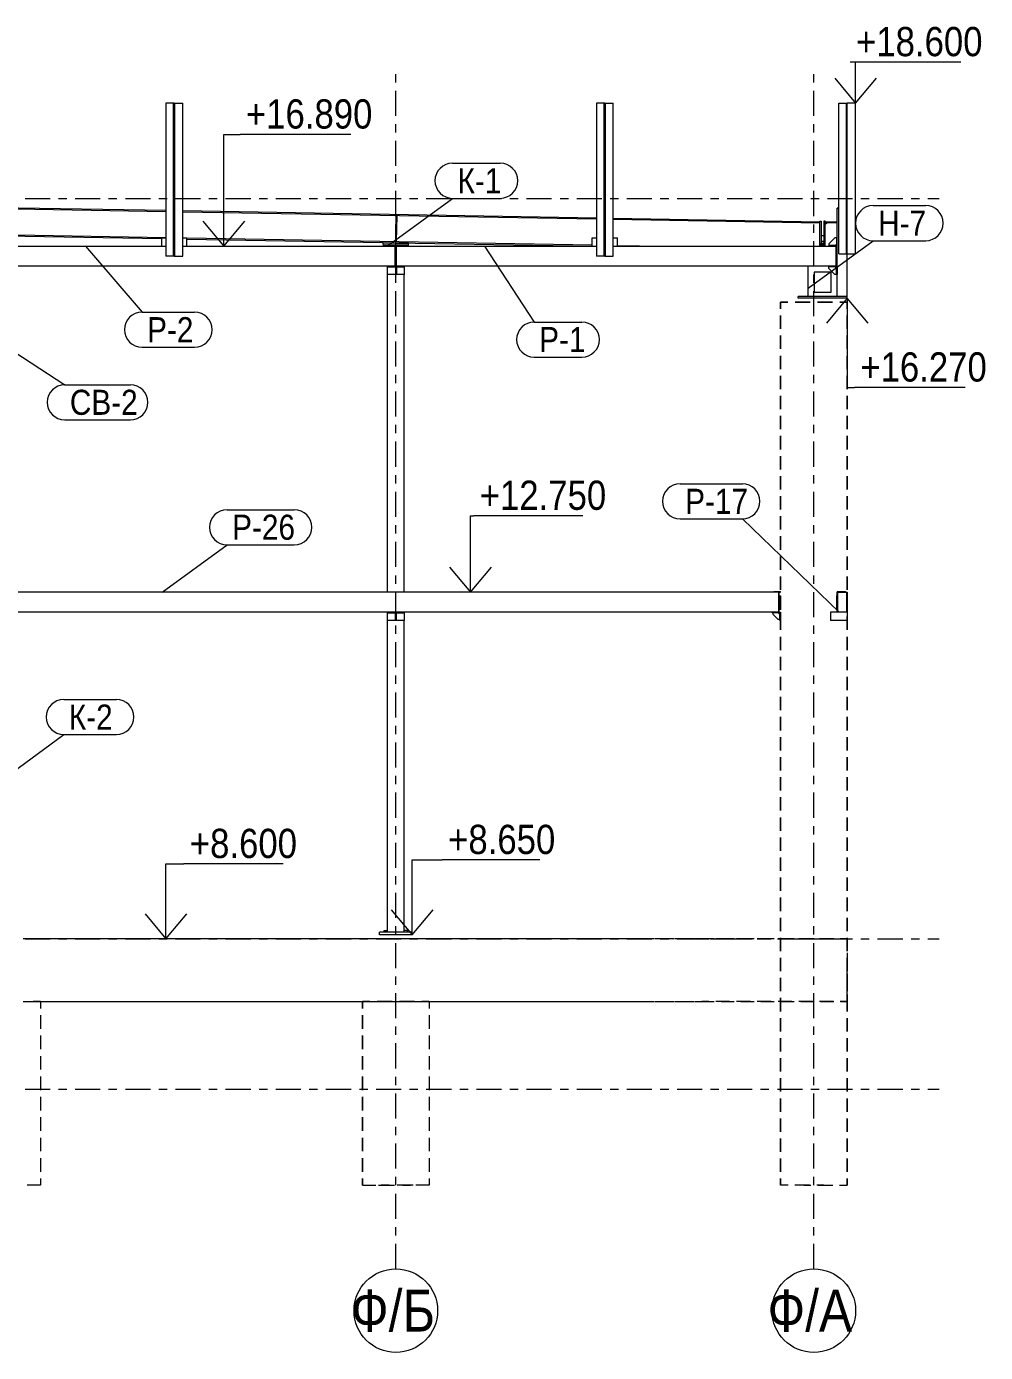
# Model space of a CAD drawing. Header units: millimetres. Extents: x -423 to 766, y -621 to 220.
# Drawn here: x 155.7 to 270.4, y -470.2 to -311.5 of the extents above; entities that cross this region are included whole.
import ezdxf

# ---------------------------------------------------------------- set-up
doc = ezdxf.new("R2010")
doc.units = ezdxf.units.MM
doc.linetypes.add('XKITLINE00', pattern=[0])
doc.linetypes.add('XKITLINE03', pattern=[6, 3, -1, 1, -1])
for name, color, linetype, lineweight in [('LevelText', 7, 'Continuous', 0), ('Part', 2, 'Continuous', 0), ('PartMark', 3, 'Continuous', 0), ('ReferenceModel', 1, 'Continuous', 0), ('S-GRID', 1, 'Continuous', 0)]:
    doc.layers.add(name, color=color, linetype=linetype, lineweight=lineweight)
doc.styles.add('GOST type A', font='ARIAL.TTF')

msp = doc.modelspace()

# ---------------------------------------------------------------- linework, layer by layer
at = {"layer": 'LevelText', "linetype": 'XKITLINE00', "lineweight": 0}
for p, q in [((254.86, -315.8), (254.21, -315.8)), ((267.46, -315.8), (254.21, -315.8)), ((254.86, -320.74), (254.86, -315.8)), ((252.36, -317.74), (254.86, -320.74)), ((254.86, -320.74), (257.36, -317.74)), ((179.28, -337.84), (179.28, -324.46)), ((179.28, -324.46), (181.22, -324.46)), ((194.48, -324.46), (181.22, -324.46)), ((176.78, -334.84), (179.28, -337.84)), ((179.28, -337.84), (181.78, -334.84)), ((253.86, -344.04), (251.36, -347.04)), ((253.86, -344.04), (253.86, -354.74)), ((256.36, -347.04), (253.86, -344.04)), ((253.86, -354.74), (254.72, -354.74)), ((267.97, -354.74), (254.72, -354.74)), ((208.79, -379.24), (208.79, -370.09)), ((208.79, -370.09), (209.19, -370.09)), ((222.21, -370.09), (209.19, -370.09)), ((206.29, -376.24), (208.79, -379.24)), ((208.79, -379.24), (211.29, -376.24)), ((172.36, -420.74), (172.36, -411.76)), ((172.36, -411.76), (174.51, -411.76)), ((186.4, -411.76), (174.51, -411.76)), ((201.81, -420.24), (201.81, -411.28)), ((201.81, -411.28), (205.41, -411.28)), ((217.07, -411.28), (205.41, -411.28)), ((199.31, -417.24), (201.81, -420.24)), ((201.81, -420.24), (204.31, -417.24)), ((169.86, -417.74), (172.36, -420.74)), ((172.36, -420.74), (174.86, -417.74))]:
    msp.add_line(p, q, dxfattribs=at)
at = {"layer": 'Part', "linetype": 'XKITLINE00', "lineweight": 0}
for p, q in [((173.36, -320.74), (172.36, -320.74)), ((172.36, -320.74), (172.36, -339.04)), ((173.28, -339.04), (173.28, -320.74)), ((173.36, -339.04), (173.36, -320.74)), ((173.36, -320.74), (174.36, -320.74)), ((173.36, -320.74), (173.36, -339.04)), ((173.44, -339.04), (173.44, -320.74)), ((174.36, -339.04), (174.36, -320.74)), ((224.86, -320.74), (223.86, -320.74)), ((223.86, -320.74), (223.86, -339.04)), ((224.78, -339.04), (224.78, -320.74)), ((224.86, -320.74), (224.86, -339.04)), ((224.86, -339.04), (224.86, -320.74)), ((224.86, -320.74), (225.86, -320.74)), ((224.94, -339.04), (224.94, -320.74)), ((225.86, -339.04), (225.86, -320.74)), ((252.86, -338.74), (252.86, -320.74)), ((252.86, -320.74), (253.86, -320.74)), ((253.78, -338.74), (253.78, -320.74)), ((254.86, -320.74), (253.86, -320.74)), ((253.86, -338.74), (253.86, -320.74)), ((254.86, -338.74), (254.86, -320.74)), ((138.56, -332.95), (172.36, -333.54)), ((138.56, -333.09), (172.36, -333.68)), ((252.86, -333.24), (252.71, -333.24)), ((252.71, -333.24), (252.71, -333.28)), ((174.36, -333.58), (223.86, -334.44)), ((174.36, -333.72), (223.86, -334.58)), ((199.86, -334.17), (199.81, -337.27)), ((199.86, -334.17), (199.96, -334.17)), ((199.96, -334.17), (199.91, -337.27)), ((225.86, -334.48), (250.6, -334.91)), ((225.86, -334.62), (250.6, -335.05)), ((252.66, -343.84), (252.66, -333.28)), ((252.66, -333.28), (252.86, -333.28)), ((138.56, -336.21), (172.36, -336.8)), ((250.6, -337.84), (250.6, -334.84)), ((250.6, -334.84), (250.76, -334.84)), ((250.76, -334.84), (250.76, -337.84)), ((251.24, -334.84), (251.08, -334.84)), ((251.08, -334.84), (251.08, -337.84)), ((251.24, -337.84), (251.24, -334.84)), ((251.24, -334.94), (252.66, -334.94)), ((251.24, -335.02), (252.66, -335.02)), ((251.24, -335.22), (251.44, -335.02)), ((153.18, -336.61), (171.86, -336.93)), ((153.45, -337.84), (172.36, -337.84)), ((171.86, -336.84), (172.36, -336.84)), ((171.86, -337.84), (171.86, -336.84)), ((171.86, -337.84), (172.36, -337.84)), ((174.36, -336.84), (174.86, -336.84)), ((174.36, -336.84), (174.49, -336.84)), ((174.36, -337.84), (174.86, -337.84)), ((174.36, -337.84), (199.77, -337.84)), ((174.86, -337.84), (174.86, -336.84)), ((174.86, -336.84), (223.36, -337.69)), ((174.86, -336.98), (198.36, -337.4)), ((198.36, -337.55), (198.36, -337.39)), ((198.36, -337.39), (201.36, -337.45)), ((198.36, -337.71), (198.37, -337.55)), ((198.36, -337.55), (198.37, -337.55)), ((198.36, -337.71), (201.36, -337.77)), ((198.37, -337.55), (201.36, -337.61)), ((198.86, -337.84), (198.86, -337.72)), ((199.77, -340.24), (199.77, -337.84)), ((199.81, -337.88), (199.77, -337.88)), ((199.81, -337.27), (199.91, -337.27)), ((199.81, -340.2), (199.81, -337.88)), ((199.83, -337.42), (223.36, -337.83)), ((199.91, -337.88), (199.91, -340.2)), ((199.91, -337.88), (199.95, -337.88)), ((199.95, -337.84), (223.86, -337.84)), ((199.95, -340.24), (199.95, -337.84)), ((200.86, -337.84), (200.86, -337.76)), ((201.36, -337.61), (201.36, -337.45)), ((201.36, -337.77), (201.36, -337.61)), ((223.36, -336.84), (223.86, -336.84)), ((223.36, -337.84), (223.36, -336.84)), ((223.36, -337.84), (223.86, -337.84)), ((223.64, -337.84), (223.64, -337.84)), ((225.86, -336.84), (226.36, -336.84)), ((225.86, -337.84), (226.36, -337.84)), ((225.86, -337.84), (252.52, -337.84)), ((226.36, -337.84), (226.36, -336.84)), ((226.36, -337.75), (231.64, -337.84)), ((250.76, -336.54), (251.08, -336.54)), ((250.76, -337.24), (251.08, -337.24)), ((250.76, -337.84), (250.76, -337.44)), ((250.76, -337.44), (250.84, -337.44)), ((250.84, -337.44), (250.84, -337.84)), ((250.84, -337.84), (250.84, -337.54)), ((250.84, -337.54), (251, -337.54)), ((251, -337.84), (251, -337.44)), ((251, -337.44), (251.08, -337.44)), ((251, -337.54), (251, -337.84)), ((251.08, -337.44), (251.08, -337.84)), ((252.38, -336.84), (251.66, -337.56)), ((251.66, -337.56), (251.66, -337.76)), ((252.58, -337.76), (251.66, -337.76)), ((251.66, -337.76), (251.66, -337.84)), ((251.66, -337.84), (252.66, -337.84)), ((252.58, -336.84), (252.38, -336.84)), ((252.43, -337.76), (252.58, -337.61)), ((252.52, -340.24), (252.52, -337.84)), ((252.56, -337.89), (252.52, -337.89)), ((252.56, -340.19), (252.56, -337.89)), ((252.66, -336.84), (252.58, -336.84)), ((252.58, -336.84), (252.58, -337.76)), ((252.66, -337.84), (252.66, -336.84)), ((173.36, -339.04), (172.36, -339.04)), ((173.36, -339.04), (174.36, -339.04)), ((224.86, -339.04), (223.86, -339.04)), ((224.86, -339.04), (225.86, -339.04)), ((252.56, -338.94), (252.66, -338.94)), ((252.86, -338.74), (253.86, -338.74)), ((253.86, -338.74), (254.86, -338.74)), ((253.86, -343.84), (253.86, -338.74)), ((199.77, -340.24), (153.45, -340.24)), ((198.86, -341.24), (198.86, -340.24)), ((198.86, -340.32), (200.86, -340.32)), ((199.77, -340.2), (199.81, -340.2)), ((199.77, -340.24), (199.95, -340.24)), ((199.84, -341.12), (199.84, -340.32)), ((199.84, -340.52), (199.94, -340.52)), ((199.94, -341.12), (199.84, -341.12)), ((199.91, -340.2), (199.95, -340.2)), ((199.94, -340.32), (199.94, -341.12)), ((252.52, -340.24), (199.95, -340.24)), ((200.86, -340.24), (200.86, -341.24)), ((249.18, -343.84), (249.18, -340.24)), ((249.92, -340.94), (249.92, -343.34)), ((251.92, -340.94), (249.92, -340.94)), ((251.66, -340.32), (251.66, -340.24)), ((251.66, -340.24), (252.66, -340.24)), ((252.58, -340.32), (251.66, -340.32)), ((251.66, -340.52), (251.66, -340.32)), ((252.38, -341.24), (251.66, -340.52)), ((251.92, -343.34), (251.92, -340.94)), ((252.58, -340.47), (252.43, -340.32)), ((252.52, -340.19), (252.56, -340.19)), ((252.58, -341.24), (252.58, -340.32)), ((252.66, -340.24), (252.66, -341.24)), ((198.86, -379.24), (198.86, -341.24)), ((200.86, -341.24), (198.86, -341.24)), ((200.86, -379.24), (200.86, -341.24)), ((252.58, -341.24), (252.38, -341.24)), ((252.66, -341.24), (252.58, -341.24)), ((247.98, -344.04), (247.98, -343.84)), ((253.86, -343.84), (247.98, -343.84)), ((253.86, -344.04), (247.98, -344.04)), ((249.92, -343.34), (251.92, -343.34)), ((253.86, -343.84), (252.66, -343.84)), ((253.86, -344.04), (253.86, -343.84)), ((245.66, -379.24), (153.45, -379.24)), ((245.06, -379.24), (245.06, -379.16)), ((245.06, -379.16), (245.86, -379.16)), ((245.66, -381.64), (245.66, -379.24)), ((245.66, -379.24), (245.86, -379.24)), ((245.86, -379.24), (245.86, -379.16)), ((252.66, -379.16), (253.66, -379.16)), ((252.66, -379.16), (252.66, -379.24)), ((252.66, -379.69), (252.66, -379.24)), ((252.66, -379.24), (253.66, -379.24)), ((253.66, -379.16), (253.66, -379.24)), ((253.66, -379.24), (253.86, -379.24)), ((253.86, -379.24), (253.86, -381.64)), ((245.7, -379.28), (245.66, -379.28)), ((245.7, -381.6), (245.7, -379.28)), ((245.7, -379.69), (245.86, -379.69)), ((245.86, -379.69), (245.86, -381.19)), ((252.58, -379.69), (252.58, -381.19)), ((252.58, -379.69), (252.66, -379.69)), ((252.66, -379.69), (252.66, -381.19)), ((253.82, -379.28), (252.7, -379.28)), ((252.7, -379.28), (252.7, -381.6)), ((253.82, -381.6), (253.82, -379.28)), ((245.66, -381.64), (153.45, -381.64)), ((198.86, -382.64), (198.86, -381.64)), ((198.86, -381.72), (200.86, -381.72)), ((199.81, -382.52), (199.81, -381.72)), ((199.81, -381.92), (199.91, -381.92)), ((199.91, -381.72), (199.91, -382.52)), ((200.86, -381.64), (200.86, -382.64)), ((244.86, -381.72), (244.86, -381.64)), ((244.86, -381.64), (245.86, -381.64)), ((245.78, -381.72), (244.86, -381.72)), ((244.98, -381.92), (244.98, -381.72)), ((245.58, -382.52), (244.98, -381.92)), ((245.78, -381.92), (245.58, -381.72)), ((245.66, -381.6), (245.7, -381.6)), ((245.7, -381.19), (245.86, -381.19)), ((245.78, -382.64), (245.78, -381.72)), ((245.86, -381.64), (245.86, -382.64)), ((253.86, -381.64), (251.86, -381.64)), ((251.86, -381.64), (251.86, -382.64)), ((252.58, -381.19), (252.66, -381.19)), ((252.66, -381.64), (252.66, -381.19)), ((252.7, -381.6), (253.82, -381.6)), ((253.86, -381.64), (253.86, -382.64)), ((200.86, -382.64), (198.86, -382.64)), ((198.86, -419.94), (198.86, -382.64)), ((199.91, -382.52), (199.81, -382.52)), ((200.86, -419.94), (200.86, -382.64)), ((245.78, -382.52), (245.58, -382.52)), ((245.86, -382.64), (245.78, -382.64)), ((253.86, -382.64), (251.86, -382.64)), ((197.91, -420.24), (197.91, -419.94)), ((201.81, -419.94), (197.91, -419.94)), ((201.81, -420.24), (197.91, -420.24)), ((198.46, -419.94), (198.46, -419.74)), ((198.46, -419.74), (198.86, -419.74)), ((201.26, -419.74), (200.86, -419.74)), ((201.26, -419.94), (201.26, -419.74)), ((201.81, -420.24), (201.81, -419.94))]:
    msp.add_line(p, q, dxfattribs=at)
at = {"layer": 'PartMark', "linetype": 'XKITLINE00', "lineweight": 0}
for p, q in [((206.64, -327.91), (212.34, -327.91)), ((198.87, -337.78), (206.64, -332.11)), ((206.64, -332.11), (212.34, -332.11)), ((256.96, -332.98), (263.25, -332.98)), ((162.72, -337.84), (169.5, -345.73)), ((210.47, -337.84), (216.41, -346.91)), ((249.19, -342.86), (256.96, -337.18)), ((256.96, -337.18), (263.25, -337.18)), ((146.4, -345.41), (160.26, -354.42)), ((169.5, -345.73), (175.78, -345.73)), ((216.41, -346.91), (222.11, -346.91)), ((169.5, -349.93), (175.78, -349.93)), ((216.41, -351.11), (222.11, -351.11)), ((160.26, -354.42), (168.1, -354.42)), ((160.26, -358.62), (168.1, -358.62)), ((233.87, -366.27), (241.32, -366.27)), ((179.67, -369.37), (187.71, -369.37)), ((233.87, -370.47), (241.32, -370.47)), ((252.9, -381.63), (241.32, -370.47)), ((171.9, -379.24), (179.67, -373.57)), ((179.67, -373.57), (187.71, -373.57)), ((160.14, -392.09), (166.43, -392.09)), ((152.37, -401.97), (160.14, -396.29)), ((160.14, -396.29), (166.43, -396.29))]:
    msp.add_line(p, q, dxfattribs=at)
for centre, start, end in [((206.64, -330.01), 90, 270), ((212.34, -330.01), 270, 90), ((256.96, -335.08), 90, 270), ((263.25, -335.08), 270, 90), ((169.5, -347.83), 90, 270), ((175.78, -347.83), 270, 90), ((216.41, -349.01), 90, 270), ((222.11, -349.01), 270, 90), ((160.26, -356.52), 90, 270), ((168.1, -356.52), 270, 90), ((233.87, -368.37), 90, 270), ((241.32, -368.37), 270, 90), ((179.67, -371.47), 90, 270), ((187.71, -371.47), 270, 90), ((160.14, -394.19), 90, 270), ((166.43, -394.19), 270, 90)]:
    msp.add_arc(centre, 2.1, start, end, dxfattribs=at)
at = {"layer": 'ReferenceModel', "linetype": 'XKITLINE00', "lineweight": 0}
for p, q in [((246.75, -344.54), (245.86, -344.54)), ((245.86, -345.34), (245.86, -344.54)), ((245.86, -344.54), (245.86, -345.34)), ((245.86, -344.54), (246.75, -344.54)), ((246.75, -344.54), (245.86, -344.54)), ((245.86, -345.34), (245.86, -344.54)), ((249.42, -344.54), (247.64, -344.54)), ((247.64, -344.54), (249.42, -344.54)), ((249.42, -344.54), (247.64, -344.54)), ((252.08, -344.54), (250.31, -344.54)), ((250.31, -344.54), (252.08, -344.54)), ((252.08, -344.54), (250.31, -344.54)), ((253.86, -344.54), (252.97, -344.54)), ((252.97, -344.54), (253.86, -344.54)), ((253.86, -344.54), (252.97, -344.54)), ((253.86, -344.54), (253.86, -345.34)), ((253.86, -345.34), (253.86, -344.54)), ((253.86, -344.54), (253.86, -345.34)), ((245.86, -347.74), (245.86, -346.14)), ((245.86, -346.14), (245.86, -347.74)), ((245.86, -347.74), (245.86, -346.14)), ((253.86, -346.14), (253.86, -347.74)), ((253.86, -347.74), (253.86, -346.14)), ((253.86, -346.14), (253.86, -347.74)), ((245.86, -350.14), (245.86, -348.54)), ((245.86, -348.54), (245.86, -350.14)), ((245.86, -350.14), (245.86, -348.54)), ((253.86, -348.54), (253.86, -350.14)), ((253.86, -350.14), (253.86, -348.54)), ((253.86, -348.54), (253.86, -350.14)), ((245.86, -352.55), (245.86, -350.94)), ((245.86, -350.94), (245.86, -352.55)), ((245.86, -352.55), (245.86, -350.94)), ((253.86, -350.94), (253.86, -352.55)), ((253.86, -352.55), (253.86, -350.94)), ((253.86, -350.94), (253.86, -352.55)), ((245.86, -354.95), (245.86, -353.35)), ((245.86, -353.35), (245.86, -354.95)), ((245.86, -354.95), (245.86, -353.35)), ((253.86, -353.35), (253.86, -354.95)), ((253.86, -354.95), (253.86, -353.35)), ((253.86, -353.35), (253.86, -354.95)), ((245.86, -357.35), (245.86, -355.75)), ((245.86, -355.75), (245.86, -357.35)), ((245.86, -357.35), (245.86, -355.75)), ((253.86, -355.75), (253.86, -357.35)), ((253.86, -357.35), (253.86, -355.75)), ((253.86, -355.75), (253.86, -357.35)), ((245.86, -359.75), (245.86, -358.15)), ((245.86, -358.15), (245.86, -359.75)), ((245.86, -359.75), (245.86, -358.15)), ((253.86, -358.15), (253.86, -359.75)), ((253.86, -359.75), (253.86, -358.15)), ((253.86, -358.15), (253.86, -359.75)), ((245.86, -362.15), (245.86, -360.55)), ((245.86, -360.55), (245.86, -362.15)), ((245.86, -362.15), (245.86, -360.55)), ((253.86, -360.55), (253.86, -362.15)), ((253.86, -362.15), (253.86, -360.55)), ((253.86, -360.55), (253.86, -362.15)), ((245.86, -364.56), (245.86, -362.95)), ((245.86, -362.95), (245.86, -364.56)), ((245.86, -364.56), (245.86, -362.95)), ((253.86, -362.95), (253.86, -364.56)), ((253.86, -364.56), (253.86, -362.95)), ((253.86, -362.95), (253.86, -364.56)), ((245.86, -366.96), (245.86, -365.36)), ((245.86, -365.36), (245.86, -366.96)), ((245.86, -366.96), (245.86, -365.36)), ((253.86, -365.36), (253.86, -366.96)), ((253.86, -366.96), (253.86, -365.36)), ((253.86, -365.36), (253.86, -366.96)), ((245.86, -369.36), (245.86, -367.76)), ((245.86, -367.76), (245.86, -369.36)), ((245.86, -369.36), (245.86, -367.76)), ((253.86, -367.76), (253.86, -369.36)), ((253.86, -369.36), (253.86, -367.76)), ((253.86, -367.76), (253.86, -369.36)), ((245.86, -371.76), (245.86, -370.16)), ((245.86, -370.16), (245.86, -371.76)), ((245.86, -371.76), (245.86, -370.16)), ((253.86, -370.16), (253.86, -371.76)), ((253.86, -371.76), (253.86, -370.16)), ((253.86, -370.16), (253.86, -371.76)), ((245.86, -374.17), (245.86, -372.56)), ((245.86, -372.56), (245.86, -374.17)), ((245.86, -374.17), (245.86, -372.56)), ((253.86, -372.56), (253.86, -374.17)), ((253.86, -374.17), (253.86, -372.56)), ((253.86, -372.56), (253.86, -374.17)), ((245.86, -376.57), (245.86, -374.97)), ((245.86, -374.97), (245.86, -376.57)), ((245.86, -376.57), (245.86, -374.97)), ((253.86, -374.97), (253.86, -376.57)), ((253.86, -376.57), (253.86, -374.97)), ((253.86, -374.97), (253.86, -376.57)), ((245.86, -378.97), (245.86, -377.37)), ((245.86, -377.37), (245.86, -378.97)), ((245.86, -378.97), (245.86, -377.37)), ((253.86, -377.37), (253.86, -378.97)), ((253.86, -378.97), (253.86, -377.37)), ((253.86, -377.37), (253.86, -378.97)), ((245.86, -381.37), (245.86, -379.77)), ((245.86, -379.77), (245.86, -381.37)), ((245.86, -381.37), (245.86, -379.77)), ((253.86, -379.77), (253.86, -381.37)), ((253.86, -381.37), (253.86, -379.77)), ((253.86, -379.77), (253.86, -381.37)), ((245.86, -383.77), (245.86, -382.17)), ((245.86, -382.17), (245.86, -383.77)), ((245.86, -383.77), (245.86, -382.17)), ((253.86, -382.17), (253.86, -383.77)), ((253.86, -383.77), (253.86, -382.17)), ((253.86, -382.17), (253.86, -383.77)), ((245.86, -386.18), (245.86, -384.57)), ((245.86, -384.57), (245.86, -386.18)), ((245.86, -386.18), (245.86, -384.57)), ((253.86, -384.57), (253.86, -386.18)), ((253.86, -386.18), (253.86, -384.57)), ((253.86, -384.57), (253.86, -386.18)), ((245.86, -388.58), (245.86, -386.98)), ((245.86, -386.98), (245.86, -388.58)), ((245.86, -388.58), (245.86, -386.98)), ((253.86, -386.98), (253.86, -388.58)), ((253.86, -388.58), (253.86, -386.98)), ((253.86, -386.98), (253.86, -388.58)), ((245.86, -390.98), (245.86, -389.38)), ((245.86, -389.38), (245.86, -390.98)), ((245.86, -390.98), (245.86, -389.38)), ((253.86, -389.38), (253.86, -390.98)), ((253.86, -390.98), (253.86, -389.38)), ((253.86, -389.38), (253.86, -390.98)), ((245.86, -393.38), (245.86, -391.78)), ((245.86, -391.78), (245.86, -393.38)), ((245.86, -393.38), (245.86, -391.78)), ((253.86, -391.78), (253.86, -393.38)), ((253.86, -393.38), (253.86, -391.78)), ((253.86, -391.78), (253.86, -393.38)), ((245.86, -395.78), (245.86, -394.18)), ((245.86, -394.18), (245.86, -395.78)), ((245.86, -395.78), (245.86, -394.18)), ((253.86, -394.18), (253.86, -395.78)), ((253.86, -395.78), (253.86, -394.18)), ((253.86, -394.18), (253.86, -395.78)), ((245.86, -398.19), (245.86, -396.59)), ((245.86, -396.59), (245.86, -398.19)), ((245.86, -398.19), (245.86, -396.59)), ((253.86, -396.59), (253.86, -398.19)), ((253.86, -398.19), (253.86, -396.59)), ((253.86, -396.59), (253.86, -398.19)), ((245.86, -400.59), (245.86, -398.99)), ((245.86, -398.99), (245.86, -400.59)), ((245.86, -400.59), (245.86, -398.99)), ((253.86, -398.99), (253.86, -400.59)), ((253.86, -400.59), (253.86, -398.99)), ((253.86, -398.99), (253.86, -400.59)), ((245.86, -402.99), (245.86, -401.39)), ((245.86, -401.39), (245.86, -402.99)), ((245.86, -402.99), (245.86, -401.39)), ((253.86, -401.39), (253.86, -402.99)), ((253.86, -402.99), (253.86, -401.39)), ((253.86, -401.39), (253.86, -402.99)), ((245.86, -405.39), (245.86, -403.79)), ((245.86, -403.79), (245.86, -405.39)), ((245.86, -405.39), (245.86, -403.79)), ((253.86, -403.79), (253.86, -405.39)), ((253.86, -405.39), (253.86, -403.79)), ((253.86, -403.79), (253.86, -405.39)), ((245.86, -407.8), (245.86, -406.19)), ((245.86, -406.19), (245.86, -407.8)), ((245.86, -407.8), (245.86, -406.19)), ((253.86, -406.19), (253.86, -407.8)), ((253.86, -407.8), (253.86, -406.19)), ((253.86, -406.19), (253.86, -407.8)), ((245.86, -410.2), (245.86, -408.6)), ((245.86, -408.6), (245.86, -410.2)), ((245.86, -410.2), (245.86, -408.6)), ((253.86, -408.6), (253.86, -410.2)), ((253.86, -410.2), (253.86, -408.6)), ((253.86, -408.6), (253.86, -410.2)), ((245.86, -412.6), (245.86, -411)), ((245.86, -411), (245.86, -412.6)), ((245.86, -412.6), (245.86, -411)), ((253.86, -411), (253.86, -412.6)), ((253.86, -412.6), (253.86, -411)), ((253.86, -411), (253.86, -412.6)), ((245.86, -415), (245.86, -413.4)), ((245.86, -413.4), (245.86, -415)), ((245.86, -415), (245.86, -413.4)), ((253.86, -413.4), (253.86, -415)), ((253.86, -415), (253.86, -413.4)), ((253.86, -413.4), (253.86, -415)), ((245.86, -417.4), (245.86, -415.8)), ((245.86, -415.8), (245.86, -417.4)), ((245.86, -417.4), (245.86, -415.8)), ((253.86, -415.8), (253.86, -417.4)), ((253.86, -417.4), (253.86, -415.8)), ((253.86, -415.8), (253.86, -417.4)), ((245.86, -419.81), (245.86, -418.21)), ((245.86, -418.21), (245.86, -419.81)), ((245.86, -419.81), (245.86, -418.21)), ((253.86, -418.21), (253.86, -419.81)), ((253.86, -419.81), (253.86, -418.21)), ((253.86, -418.21), (253.86, -419.81)), ((156.87, -420.74), (155.28, -420.74)), ((157.87, -420.74), (156.26, -420.74)), ((159.25, -420.74), (157.66, -420.74)), ((160.27, -420.74), (158.67, -420.74)), ((161.64, -420.74), (160.05, -420.74)), ((162.68, -420.74), (161.07, -420.74)), ((164.02, -420.74), (162.43, -420.74)), ((165.09, -420.74), (163.48, -420.74)), ((166.41, -420.74), (164.82, -420.74)), ((167.49, -420.74), (165.89, -420.74)), ((168.79, -420.74), (167.2, -420.74)), ((169.9, -420.74), (168.29, -420.74)), ((171.18, -420.74), (169.59, -420.74)), ((172.31, -420.74), (170.7, -420.74)), ((173.56, -420.74), (171.97, -420.74)), ((174.71, -420.74), (173.11, -420.74)), ((175.95, -420.74), (174.36, -420.74)), ((177.12, -420.74), (175.51, -420.74)), ((178.33, -420.74), (176.74, -420.74)), ((179.52, -420.74), (177.92, -420.74)), ((180.72, -420.74), (179.13, -420.74)), ((181.93, -420.74), (180.33, -420.74)), ((183.1, -420.74), (181.51, -420.74)), ((184.34, -420.74), (182.73, -420.74)), ((185.49, -420.74), (183.9, -420.74)), ((186.74, -420.74), (185.14, -420.74)), ((187.87, -420.74), (186.28, -420.74)), ((189.15, -420.74), (187.55, -420.74)), ((190.26, -420.74), (188.67, -420.74)), ((191.56, -420.74), (189.95, -420.74)), ((192.64, -420.74), (191.05, -420.74)), ((193.96, -420.74), (192.36, -420.74)), ((195.03, -420.74), (193.44, -420.74)), ((196.37, -420.74), (194.77, -420.74)), ((197.42, -420.74), (195.82, -420.74)), ((198.78, -420.74), (197.17, -420.74)), ((199.8, -420.74), (198.21, -420.74)), ((201.18, -420.74), (199.58, -420.74)), ((202.19, -420.74), (200.6, -420.74)), ((203.59, -420.74), (201.99, -420.74)), ((204.57, -420.74), (202.98, -420.74)), ((206, -420.74), (204.39, -420.74)), ((206.96, -420.74), (205.37, -420.74)), ((208.4, -420.74), (206.8, -420.74)), ((209.34, -420.74), (207.75, -420.74)), ((210.81, -420.74), (209.21, -420.74)), ((211.73, -420.74), (210.14, -420.74)), ((213.22, -420.74), (211.61, -420.74)), ((214.11, -420.74), (212.52, -420.74)), ((215.62, -420.74), (214.02, -420.74)), ((216.5, -420.74), (214.91, -420.74)), ((218.03, -420.74), (216.43, -420.74)), ((218.88, -420.74), (217.29, -420.74)), ((220.44, -420.74), (218.83, -420.74)), ((221.27, -420.74), (219.68, -420.74)), ((222.84, -420.74), (221.24, -420.74)), ((223.65, -420.74), (222.06, -420.74)), ((225.25, -420.74), (223.65, -420.74)), ((226.04, -420.74), (224.45, -420.74)), ((227.66, -420.74), (226.05, -420.74)), ((228.42, -420.74), (226.83, -420.74)), ((230.06, -420.74), (228.46, -420.74)), ((230.81, -420.74), (229.22, -420.74)), ((232.47, -420.74), (230.87, -420.74)), ((233.19, -420.74), (231.6, -420.74)), ((234.88, -420.74), (233.27, -420.74)), ((235.58, -420.74), (233.99, -420.74)), ((236.48, -420.74), (235.68, -420.74)), ((237.96, -420.74), (236.37, -420.74)), ((237.31, -420.74), (236.48, -420.74)), ((236.48, -420.74), (237.31, -420.74)), ((239.79, -420.74), (238.13, -420.74)), ((238.14, -420.74), (239.79, -420.74)), ((240.35, -420.74), (238.76, -420.74)), ((242.27, -420.74), (240.62, -420.74)), ((240.62, -420.74), (242.27, -420.74)), ((242.73, -420.74), (241.14, -420.74)), ((244.76, -420.74), (243.1, -420.74)), ((243.1, -420.74), (244.76, -420.74)), ((245.12, -420.74), (243.53, -420.74)), ((247.24, -420.74), (245.58, -420.74)), ((245.58, -420.74), (247.24, -420.74)), ((245.86, -422.21), (245.86, -420.61)), ((245.86, -420.61), (245.86, -422.21)), ((245.86, -422.21), (245.86, -420.61)), ((247.5, -420.74), (245.91, -420.74)), ((249.72, -420.74), (248.07, -420.74)), ((248.07, -420.74), (249.72, -420.74)), ((249.89, -420.74), (248.3, -420.74)), ((252.21, -420.74), (250.55, -420.74)), ((250.55, -420.74), (252.21, -420.74)), ((252.27, -420.74), (250.68, -420.74)), ((253.86, -420.74), (253.03, -420.74)), ((253.03, -420.74), (253.86, -420.74)), ((253.86, -420.74), (253.07, -420.74)), ((253.86, -420.61), (253.86, -422.21)), ((253.86, -422.21), (253.86, -420.61)), ((253.86, -420.61), (253.86, -422.21)), ((253.86, -420.74), (253.86, -421.57)), ((253.86, -421.91), (253.86, -420.74)), ((245.86, -424.61), (245.86, -423.01)), ((245.86, -423.01), (245.86, -424.61)), ((245.86, -424.61), (245.86, -423.01)), ((253.86, -422.4), (253.86, -424.07)), ((253.86, -423.01), (253.86, -424.61)), ((253.86, -424.61), (253.86, -423.01)), ((253.86, -423.01), (253.86, -424.61)), ((253.86, -425.44), (253.86, -423.09)), ((253.86, -424.9), (253.86, -426.57)), ((245.86, -427.01), (245.86, -425.41)), ((245.86, -425.41), (245.86, -427.01)), ((245.86, -427.01), (245.86, -425.41)), ((253.86, -425.41), (253.86, -427.01)), ((253.86, -427.01), (253.86, -425.41)), ((253.86, -425.41), (253.86, -427.01)), ((253.86, -427.79), (253.86, -426.62)), ((155.28, -428.24), (156.87, -428.24)), ((156.26, -428.24), (157.87, -428.24)), ((156.47, -428.24), (157.36, -428.24)), ((156.47, -428.24), (157.36, -428.24)), ((157.36, -428.24), (156.47, -428.24)), ((157.36, -428.24), (157.36, -429.05)), ((157.36, -428.24), (157.36, -429.05)), ((157.36, -428.24), (157.36, -429.05)), ((157.66, -428.24), (159.25, -428.24)), ((158.67, -428.24), (160.27, -428.24)), ((160.05, -428.24), (161.64, -428.24)), ((161.07, -428.24), (162.68, -428.24)), ((162.43, -428.24), (164.02, -428.24)), ((163.48, -428.24), (165.09, -428.24)), ((164.82, -428.24), (166.41, -428.24)), ((165.89, -428.24), (167.49, -428.24)), ((167.2, -428.24), (168.79, -428.24)), ((168.29, -428.24), (169.9, -428.24)), ((169.59, -428.24), (171.18, -428.24)), ((170.7, -428.24), (172.31, -428.24)), ((171.97, -428.24), (173.56, -428.24)), ((173.11, -428.24), (174.71, -428.24)), ((174.36, -428.24), (175.95, -428.24)), ((175.51, -428.24), (177.12, -428.24)), ((176.74, -428.24), (178.33, -428.24)), ((177.92, -428.24), (179.52, -428.24)), ((179.13, -428.24), (180.72, -428.24)), ((180.33, -428.24), (181.93, -428.24)), ((181.51, -428.24), (183.1, -428.24)), ((182.73, -428.24), (184.34, -428.24)), ((183.9, -428.24), (185.49, -428.24)), ((185.14, -428.24), (186.74, -428.24)), ((186.28, -428.24), (187.87, -428.24)), ((187.55, -428.24), (189.15, -428.24)), ((188.67, -428.24), (190.26, -428.24)), ((189.95, -428.24), (191.56, -428.24)), ((191.05, -428.24), (192.64, -428.24)), ((192.36, -428.24), (193.96, -428.24)), ((193.44, -428.24), (195.03, -428.24)), ((194.77, -428.24), (196.37, -428.24)), ((195.82, -428.24), (197.42, -428.24)), ((195.86, -428.24), (196.75, -428.24)), ((195.86, -428.24), (195.86, -429.05)), ((195.86, -428.24), (195.86, -429.05)), ((195.86, -428.24), (196.75, -428.24)), ((196.75, -428.24), (195.86, -428.24)), ((195.86, -429.05), (195.86, -428.24)), ((197.17, -428.24), (198.78, -428.24)), ((197.64, -428.24), (199.42, -428.24)), ((197.64, -428.24), (199.42, -428.24)), ((199.42, -428.24), (197.64, -428.24)), ((198.21, -428.24), (199.8, -428.24)), ((199.58, -428.24), (201.18, -428.24)), ((200.31, -428.24), (202.08, -428.24)), ((200.31, -428.24), (202.08, -428.24)), ((202.08, -428.24), (200.31, -428.24)), ((200.6, -428.24), (202.19, -428.24)), ((201.99, -428.24), (203.59, -428.24)), ((202.97, -428.24), (203.86, -428.24)), ((202.97, -428.24), (203.86, -428.24)), ((203.86, -428.24), (202.97, -428.24)), ((202.98, -428.24), (204.57, -428.24)), ((203.86, -428.24), (203.86, -429.05)), ((203.86, -428.24), (203.86, -429.05)), ((203.86, -428.24), (203.86, -429.05)), ((204.39, -428.24), (206, -428.24)), ((205.37, -428.24), (206.96, -428.24)), ((206.8, -428.24), (208.4, -428.24)), ((207.75, -428.24), (209.34, -428.24)), ((209.21, -428.24), (210.81, -428.24)), ((210.14, -428.24), (211.73, -428.24)), ((211.61, -428.24), (213.22, -428.24)), ((212.52, -428.24), (214.11, -428.24)), ((214.02, -428.24), (215.62, -428.24)), ((214.91, -428.24), (216.5, -428.24)), ((216.43, -428.24), (218.03, -428.24)), ((217.29, -428.24), (218.88, -428.24)), ((218.83, -428.24), (220.44, -428.24)), ((219.68, -428.24), (221.27, -428.24)), ((221.24, -428.24), (222.84, -428.24)), ((222.06, -428.24), (223.65, -428.24)), ((223.65, -428.24), (225.25, -428.24)), ((224.45, -428.24), (226.04, -428.24)), ((226.05, -428.24), (227.66, -428.24)), ((226.83, -428.24), (228.42, -428.24)), ((228.46, -428.24), (230.06, -428.24)), ((229.22, -428.24), (230.81, -428.24)), ((230.87, -428.24), (232.47, -428.24)), ((231.6, -428.24), (233.19, -428.24)), ((233.27, -428.24), (234.88, -428.24)), ((233.99, -428.24), (235.58, -428.24)), ((235.68, -428.24), (236.48, -428.24)), ((236.37, -428.24), (237.96, -428.24)), ((237.31, -428.24), (236.48, -428.24)), ((237.31, -428.24), (236.48, -428.24)), ((239.79, -428.24), (238.13, -428.24)), ((239.79, -428.24), (238.14, -428.24)), ((238.76, -428.24), (240.35, -428.24)), ((242.27, -428.24), (240.62, -428.24)), ((242.27, -428.24), (240.62, -428.24)), ((241.14, -428.24), (242.73, -428.24)), ((244.76, -428.24), (243.1, -428.24)), ((244.76, -428.24), (243.1, -428.24)), ((243.53, -428.24), (245.12, -428.24)), ((247.24, -428.24), (245.58, -428.24)), ((247.24, -428.24), (245.58, -428.24)), ((245.86, -429.42), (245.86, -427.81)), ((245.86, -427.81), (245.86, -429.42)), ((245.86, -429.42), (245.86, -427.81)), ((245.91, -428.24), (247.5, -428.24)), ((249.72, -428.24), (248.07, -428.24)), ((249.72, -428.24), (248.07, -428.24)), ((248.3, -428.24), (249.89, -428.24)), ((252.21, -428.24), (250.55, -428.24)), ((252.21, -428.24), (250.55, -428.24)), ((250.68, -428.24), (252.27, -428.24)), ((253.86, -428.24), (253.03, -428.24)), ((253.86, -428.24), (253.03, -428.24)), ((253.07, -428.24), (253.86, -428.24)), ((253.86, -427.4), (253.86, -428.24)), ((253.86, -428.24), (253.86, -427.79)), ((253.86, -427.79), (253.86, -428.24)), ((253.86, -427.81), (253.86, -429.42)), ((253.86, -429.42), (253.86, -427.81)), ((253.86, -427.81), (253.86, -429.42)), ((157.36, -429.87), (157.36, -431.5)), ((157.36, -429.87), (157.36, -431.5)), ((157.36, -429.87), (157.36, -431.5)), ((195.86, -429.87), (195.86, -431.5)), ((195.86, -429.87), (195.86, -431.5)), ((195.86, -431.5), (195.86, -429.87)), ((203.86, -429.87), (203.86, -431.5)), ((203.86, -429.87), (203.86, -431.5)), ((203.86, -429.87), (203.86, -431.5)), ((245.86, -431.82), (245.86, -430.22)), ((245.86, -430.22), (245.86, -431.82)), ((245.86, -431.82), (245.86, -430.22)), ((253.86, -430.22), (253.86, -431.82)), ((253.86, -431.82), (253.86, -430.22)), ((253.86, -430.22), (253.86, -431.82)), ((157.36, -432.31), (157.36, -433.94)), ((157.36, -432.31), (157.36, -433.94)), ((157.36, -432.31), (157.36, -433.94)), ((195.86, -432.31), (195.86, -433.94)), ((195.86, -432.31), (195.86, -433.94)), ((195.86, -433.94), (195.86, -432.31)), ((203.86, -432.31), (203.86, -433.94)), ((203.86, -432.31), (203.86, -433.94)), ((203.86, -432.31), (203.86, -433.94)), ((245.86, -434.22), (245.86, -432.62)), ((245.86, -432.62), (245.86, -434.22)), ((245.86, -434.22), (245.86, -432.62)), ((253.86, -432.62), (253.86, -434.22)), ((253.86, -434.22), (253.86, -432.62)), ((253.86, -432.62), (253.86, -434.22)), ((157.36, -434.76), (157.36, -436.38)), ((157.36, -434.76), (157.36, -436.38)), ((157.36, -434.76), (157.36, -436.38)), ((195.86, -434.76), (195.86, -436.38)), ((195.86, -434.76), (195.86, -436.38)), ((195.86, -436.38), (195.86, -434.76)), ((203.86, -434.76), (203.86, -436.38)), ((203.86, -434.76), (203.86, -436.38)), ((203.86, -434.76), (203.86, -436.38)), ((245.86, -436.62), (245.86, -435.02)), ((245.86, -435.02), (245.86, -436.62)), ((245.86, -436.62), (245.86, -435.02)), ((253.86, -435.02), (253.86, -436.62)), ((253.86, -436.62), (253.86, -435.02)), ((253.86, -435.02), (253.86, -436.62)), ((157.36, -437.2), (157.36, -438.83)), ((157.36, -437.2), (157.36, -438.83)), ((157.36, -437.2), (157.36, -438.83)), ((195.86, -437.2), (195.86, -438.83)), ((195.86, -437.2), (195.86, -438.83)), ((195.86, -438.83), (195.86, -437.2)), ((203.86, -437.2), (203.86, -438.83)), ((203.86, -437.2), (203.86, -438.83)), ((203.86, -437.2), (203.86, -438.83)), ((245.86, -439.02), (245.86, -437.42)), ((245.86, -437.42), (245.86, -439.02)), ((245.86, -439.02), (245.86, -437.42)), ((253.86, -437.42), (253.86, -439.02)), ((253.86, -439.02), (253.86, -437.42)), ((253.86, -437.42), (253.86, -439.02)), ((157.36, -439.64), (157.36, -441.27)), ((157.36, -439.64), (157.36, -441.27)), ((157.36, -439.64), (157.36, -441.27)), ((195.86, -439.64), (195.86, -441.27)), ((195.86, -439.64), (195.86, -441.27)), ((195.86, -441.27), (195.86, -439.64)), ((203.86, -439.64), (203.86, -441.27)), ((203.86, -439.64), (203.86, -441.27)), ((203.86, -439.64), (203.86, -441.27)), ((245.86, -441.43), (245.86, -439.82)), ((245.86, -439.82), (245.86, -441.43)), ((245.86, -441.43), (245.86, -439.82)), ((253.86, -439.82), (253.86, -441.43)), ((253.86, -441.43), (253.86, -439.82)), ((253.86, -439.82), (253.86, -441.43)), ((157.36, -442.09), (157.36, -443.72)), ((157.36, -442.09), (157.36, -443.72)), ((157.36, -442.09), (157.36, -443.72)), ((195.86, -442.09), (195.86, -443.72)), ((195.86, -442.09), (195.86, -443.72)), ((195.86, -443.72), (195.86, -442.09)), ((203.86, -442.09), (203.86, -443.72)), ((203.86, -442.09), (203.86, -443.72)), ((203.86, -442.09), (203.86, -443.72)), ((245.86, -443.83), (245.86, -442.23)), ((245.86, -442.23), (245.86, -443.83)), ((245.86, -443.83), (245.86, -442.23)), ((253.86, -442.23), (253.86, -443.83)), ((253.86, -443.83), (253.86, -442.23)), ((253.86, -442.23), (253.86, -443.83)), ((157.36, -444.53), (157.36, -446.16)), ((157.36, -444.53), (157.36, -446.16)), ((157.36, -444.53), (157.36, -446.16)), ((195.86, -444.53), (195.86, -446.16)), ((195.86, -444.53), (195.86, -446.16)), ((195.86, -446.16), (195.86, -444.53)), ((203.86, -444.53), (203.86, -446.16)), ((203.86, -444.53), (203.86, -446.16)), ((203.86, -444.53), (203.86, -446.16)), ((245.86, -446.23), (245.86, -444.63)), ((245.86, -444.63), (245.86, -446.23)), ((245.86, -446.23), (245.86, -444.63)), ((253.86, -444.63), (253.86, -446.23)), ((253.86, -446.23), (253.86, -444.63)), ((253.86, -444.63), (253.86, -446.23)), ((157.36, -446.98), (157.36, -448.6)), ((157.36, -446.98), (157.36, -448.6)), ((157.36, -446.98), (157.36, -448.6)), ((195.86, -446.98), (195.86, -448.6)), ((195.86, -446.98), (195.86, -448.6)), ((195.86, -448.6), (195.86, -446.98)), ((203.86, -446.98), (203.86, -448.6)), ((203.86, -446.98), (203.86, -448.6)), ((203.86, -446.98), (203.86, -448.6)), ((245.86, -448.63), (245.86, -447.03)), ((245.86, -447.03), (245.86, -448.63)), ((245.86, -448.63), (245.86, -447.03)), ((253.86, -447.03), (253.86, -448.63)), ((253.86, -448.63), (253.86, -447.03)), ((253.86, -447.03), (253.86, -448.63)), ((157.36, -450.23), (155.77, -450.23)), ((157.36, -450.23), (156.4, -450.23)), ((157.36, -449.42), (157.36, -450.23)), ((157.36, -449.42), (157.36, -450.23)), ((157.36, -449.42), (157.36, -450.23)), ((195.86, -449.42), (195.86, -450.23)), ((195.86, -449.42), (195.86, -450.23)), ((195.86, -450.23), (195.86, -449.42)), ((195.86, -450.23), (197.45, -450.23)), ((195.86, -450.23), (196.82, -450.23)), ((197.78, -450.23), (199.7, -450.23)), ((199.06, -450.23), (198.1, -450.23)), ((201.94, -450.23), (200.02, -450.23)), ((200.66, -450.23), (201.62, -450.23)), ((203.86, -450.23), (202.27, -450.23)), ((203.86, -450.23), (202.9, -450.23)), ((203.86, -449.42), (203.86, -450.23)), ((203.86, -449.42), (203.86, -450.23)), ((203.86, -449.42), (203.86, -450.23)), ((245.86, -450.23), (245.86, -449.43)), ((245.86, -449.43), (245.86, -450.23)), ((245.86, -450.23), (245.86, -449.43)), ((246.79, -450.23), (245.86, -450.23)), ((246.73, -450.23), (245.86, -450.23)), ((249.34, -450.23), (247.6, -450.23)), ((248.65, -450.23), (247.72, -450.23)), ((248.65, -450.23), (249.52, -450.23)), ((251.07, -450.23), (250.21, -450.23)), ((250.39, -450.23), (252.12, -450.23)), ((251.07, -450.23), (252, -450.23)), ((252.93, -450.23), (253.86, -450.23)), ((252.99, -450.23), (253.86, -450.23)), ((253.86, -449.43), (253.86, -450.23)), ((253.86, -450.23), (253.86, -449.43)), ((253.86, -449.43), (253.86, -450.23))]:
    msp.add_line(p, q, dxfattribs=at)
at = {"layer": 'S-GRID', "linetype": 'XKITLINE03', "lineweight": 0}
for p, q in [((199.86, -460.23), (199.86, -317.14)), ((249.86, -460.23), (249.86, -317.14)), ((29.5, -332.14), (264.86, -332.14)), ((29.5, -420.74), (264.86, -420.74)), ((29.5, -438.74), (264.86, -438.74))]:
    msp.add_line(p, q, dxfattribs=at)
at = {"layer": 'S-GRID', "linetype": 'XKITLINE00', "lineweight": 0}
for centre in [(199.86, -465.23), (249.86, -465.23)]:
    msp.add_circle(centre, 5, dxfattribs=at)

# ---------------------------------------------------------------- texts
at = {"layer": 'LevelText', "style": 'GOST type A', "width": 0.85}
for s, p in [('+18.600', (254.91, -315.1)), ('+16.890', (181.92, -323.76)), ('+16.270', (255.42, -354.04)), ('+12.750', (209.89, -369.39)), ('+8.600', (175.21, -411.06)), ('+8.650', (206.11, -410.58))]:
    msp.add_text(s, height=3.5, dxfattribs=at).set_placement(p)
at = {"layer": 'PartMark', "style": 'GOST type A', "width": 0.85}
for s, p in [('К-1', (207.24, -331.51)), ('Н-7', (257.56, -336.58)), ('Р-2', (170.1, -349.33)), ('Р-1', (217.01, -350.51)), ('СВ-2', (160.86, -358.02)), ('Р-17', (234.47, -369.87)), ('Р-26', (180.27, -372.97)), ('К-2', (160.74, -395.69))]:
    msp.add_text(s, height=3, dxfattribs=at).set_placement(p)
at = {"layer": 'S-GRID', "style": 'GOST type A', "width": 0.85}
for s, p in [('Ф/Б', (194.49, -467.73)), ('Ф/А', (244.32, -467.73))]:
    msp.add_text(s, height=5, dxfattribs=at).set_placement(p)

doc.saveas('drawing.dxf')
